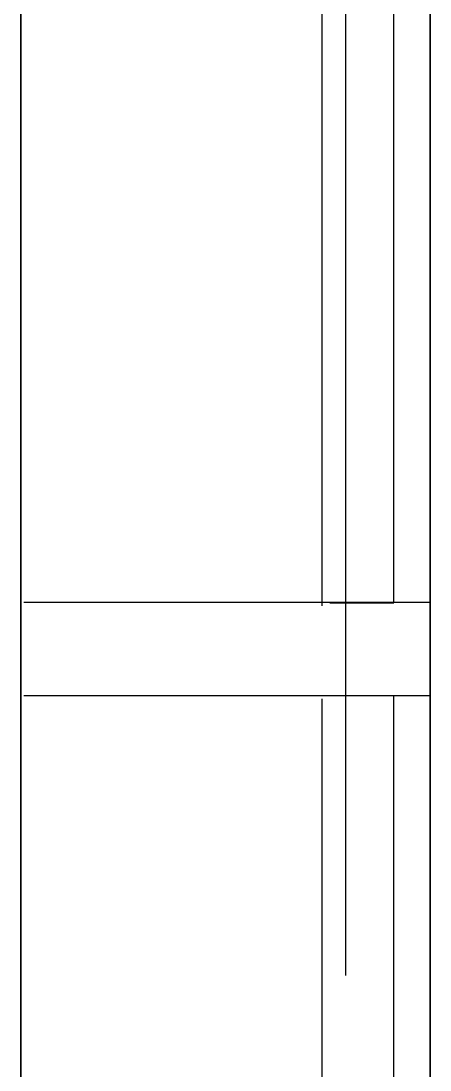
# Model space of a CAD drawing. Header units: inches. Extents: x -1841 to -80, y -100 to 1021.
# Drawn here: x -457.5 to -451.67, y 348.3 to 363.24 of the extents above; entities that cross this region are included whole.
import ezdxf

# ---------------------------------------------------------------- set-up
doc = ezdxf.new("R2010")
doc.units = ezdxf.units.IN
doc.header["$MEASUREMENT"] = 0
doc.layers.add('PDF_Geometry', color=7, linetype='Continuous', true_color=0x777777)

msp = doc.modelspace()

# ---------------------------------------------------------------- linework, layer by layer
at = {"layer": 'PDF_Geometry', "color": 7, "lineweight": 25}
for points in [[(-457.498, 376.207), (-457.498, 354.284)], [(-451.668, 376.221), (-451.668, 354.297)], [(-457.498, 354.284), (-457.498, 330.623)], [(-451.668, 354.297), (-451.668, 330.636)]]:
    msp.add_lwpolyline(points, close=True, dxfattribs=at)
for points in [[(-453.211, 375.51), (-453.211, 354.912)], [(-453.096, 354.953), (-452.183, 354.953), (-452.183, 375.552), (-453.096, 375.552)], [(-452.868, 349.65), (-452.868, 374.468)], [(-457.498, 354.946), (-457.498, 353.622)], [(-457.457, 353.635), (-451.668, 353.635), (-451.668, 354.959), (-457.457, 354.959)], [(-453.096, 330.63), (-452.183, 330.63), (-452.183, 353.629), (-453.096, 353.629)], [(-453.211, 353.588), (-453.211, 330.591)]]:
    msp.add_lwpolyline(points, dxfattribs=at)

doc.saveas('drawing.dxf')
